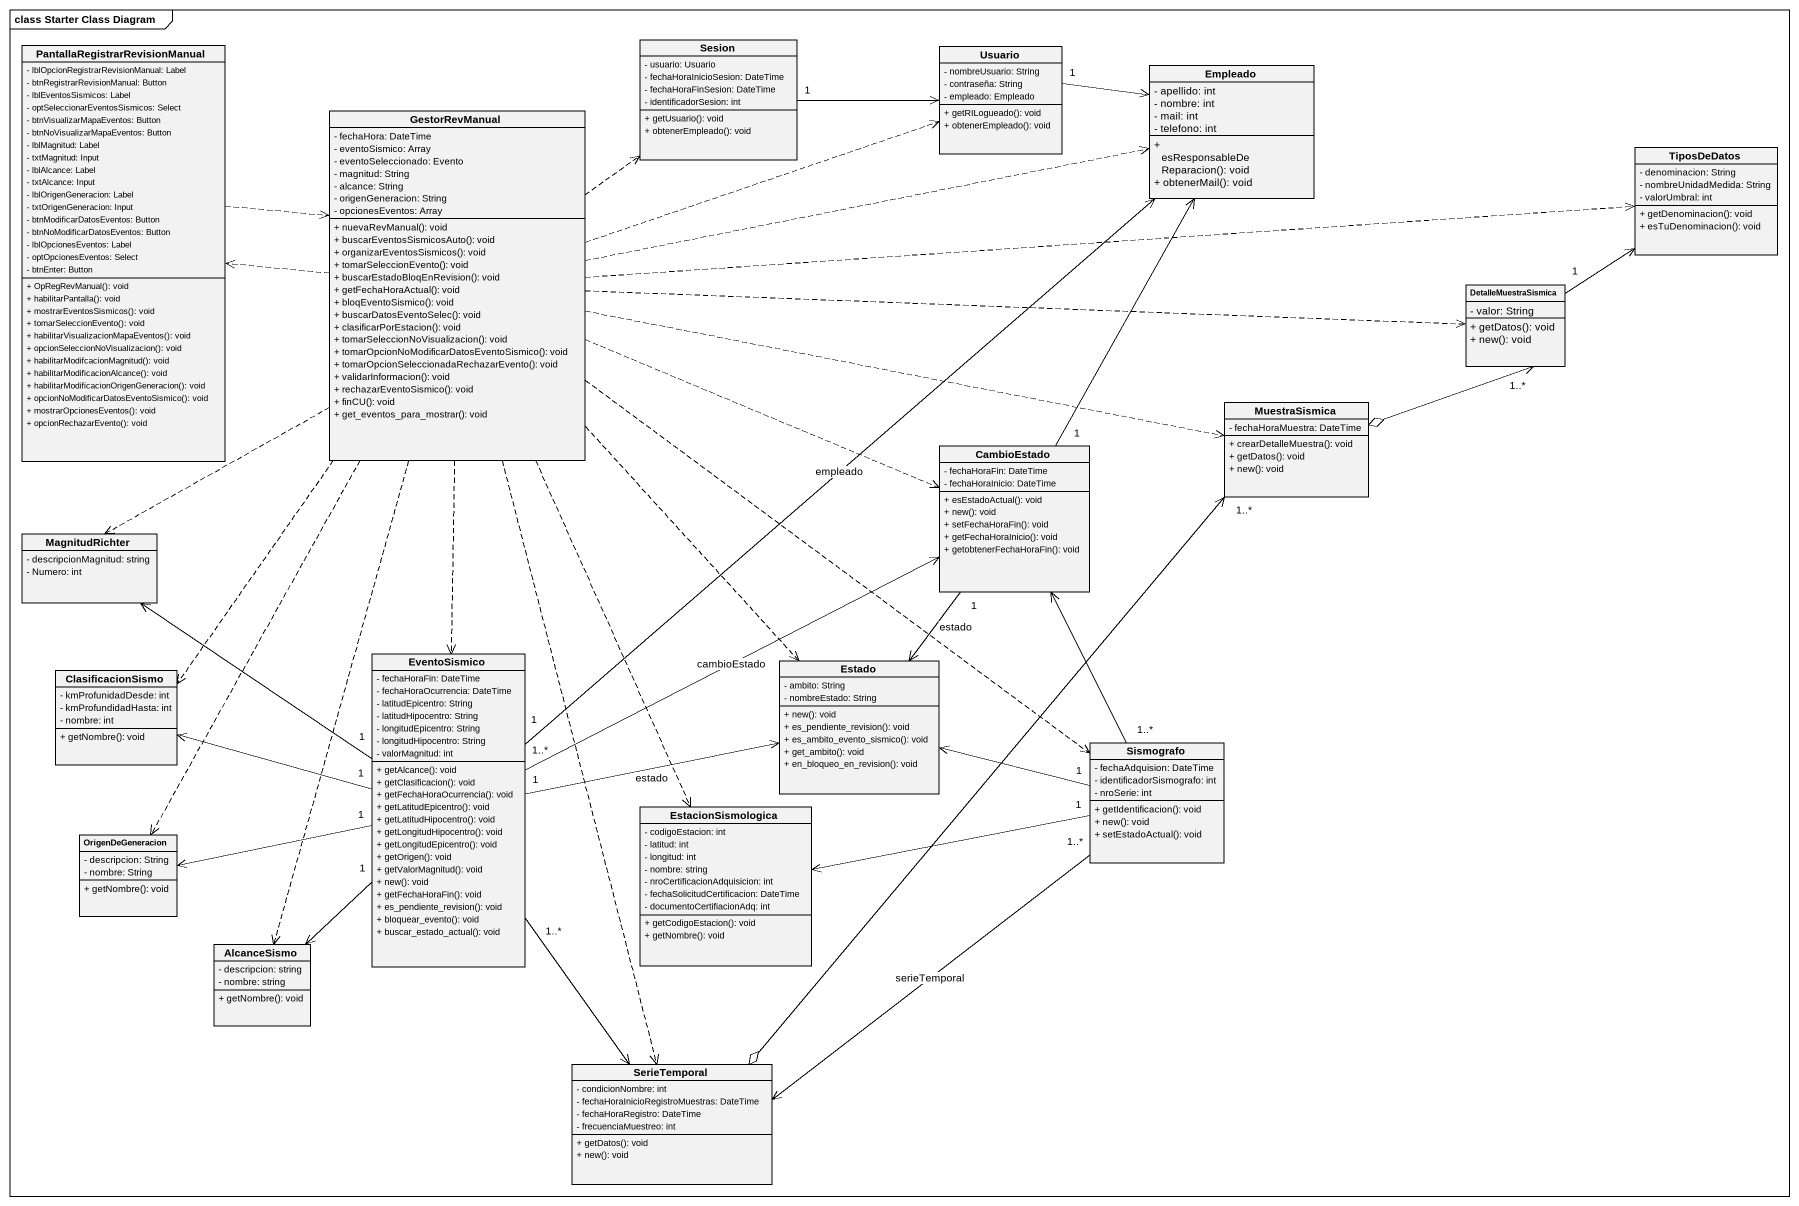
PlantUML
@startuml
mainframe class Starter Class Diagram
hide circle
hide empty members
skinparam classAttributeIconSize 0
class "PantallaRegistrarRevisionManual" as PantallaRegistrarRevisionMan {
  - lblOpcionRegistrarRevisionManual: Label
  - btnRegistrarRevisionManual: Button
  - lblEventosSismicos: Label
  - optSeleccionarEventosSismicos: Select
  - btnVisualizarMapaEventos: Button
  - btnNoVisualizarMapaEventos: Button
  - lblMagnitud: Label
  - txtMagnitud: Input
  - lblAlcance: Label
  - txtAlcance: Input
  - lblOrigenGeneracion: Label
  - txtOrigenGeneracion: Input
  - btnModificarDatosEventos: Button
  - btnNoModificarDatosEventos: Button
  - lblOpcionesEventos: Label
  - optOpcionesEventos: Select
  - btnEnter: Button
  + OpRegRevManual(): void
  + habilitarPantalla(): void
  + mostrarEventosSismicos(): void
  + tomarSeleccionEvento(): void
  + habilitarVisualizacionMapaEventos(): void
  + opcionSeleccionNoVisualizacion(): void
  + habilitarModifcacionMagnitud(): void
  + habilitarModificacionAlcance(): void
  + habilitarModificacionOrigenGeneracion(): void
  + opcionNoModificarDatosEventoSismico(): void
  + mostrarOpcionesEventos(): void
  + opcionRechazarEvento(): void
}
class Sesion {
  - usuario: Usuario
  - fechaHoraInicioSesion: DateTime
  - fechaHoraFinSesion: DateTime
  - identificadorSesion: int
  + getUsuario(): void
  + obtenerEmpleado(): void
}
class Usuario {
  - nombreUsuario: String
  - contraseña: String
  - empleado: Empleado
  + getRILogueado(): void
  + obtenerEmpleado(): void
}
class Empleado {
  - apellido: int
  - nombre: int
  - mail: int
  - telefono: int
  + esResponsableDeReparacion(): void
  + obtenerMail(): void
}
class GestorRevManual {
  - fechaHora: DateTime
  - eventoSismico: Array
  - eventoSeleccionado: Evento
  - magnitud: String
  - alcance: String
  - origenGeneracion: String
  - opcionesEventos: Array
  + nuevaRevManual(): void
  + buscarEventosSismicosAuto(): void
  + organizarEventosSismicos(): void
  + tomarSeleccionEvento(): void
  + buscarEstadoBloqEnRevision(): void
  + getFechaHoraActual(): void
  + bloqEventoSismico(): void
  + buscarDatosEventoSelec(): void
  + clasificarPorEstacion(): void
  + tomarSeleccionNoVisualizacion(): void
  + tomarOpcionNoModificarDatosEventoSismico(): void
  + tomarOpcionSeleccionadaRechazarEvento(): void
  + validarInformacion(): void
  + rechazarEventoSismico(): void
  + finCU(): void
  + get_eventos_para_mostrar(): void
}
class TiposDeDatos {
  - denominacion: String
  - nombreUnidadMedida: String
  - valorUmbral: int
  + getDenominacion(): void
  + esTuDenominacion(): void
}
class DetalleMuestraSismica {
  - valor: String
  + getDatos(): void
  + new(): void
}
class MuestraSismica {
  - fechaHoraMuestra: DateTime
  + crearDetalleMuestra(): void
  + getDatos(): void
  + new(): void
}
class CambioEstado {
  - fechaHoraFin: DateTime
  - fechaHoraInicio: DateTime
  + esEstadoActual(): void
  + new(): void
  + setFechaHoraFin(): void
  + getFechaHoraInicio(): void
  + getobtenerFechaHoraFin(): void
}
class MagnitudRichter {
  - descripcionMagnitud: string
  - Numero: int
}
class ClasificacionSismo {
  - kmProfunidadDesde: int
  - kmProfundidadHasta: int
  - nombre: int
  + getNombre(): void
}
class EventoSismico {
  - fechaHoraFin: DateTime
  - fechaHoraOcurrencia: DateTime
  - latitudEpicentro: String
  - latitudHipocentro: String
  - longitudEpicentro: String
  - longitudHipocentro: String
  - valorMagnitud: int
  + getAlcance(): void
  + getClasificacion(): void
  + getFechaHoraOcurrencia(): void
  + getLatitudEpicentro(): void
  + getLatitudHipocentro(): void
  + getLongitudHipocentro(): void
  + getLongitudEpicentro(): void
  + getOrigen(): void
  + getValorMagnitud(): void
  + new(): void
  + getFechaHoraFin(): void
  + es_pendiente_revision(): void
  + bloquear_evento(): void
  + buscar_estado_actual(): void
}
class Estado {
  - ambito: String
  - nombreEstado: String
  + new(): void
  + es_pendiente_revision(): void
  + es_ambito_evento_sismico(): void
  + get_ambito(): void
  + en_bloqueo_en_revision(): void
}
class Sismografo {
  - fechaAdquision: DateTime
  - identificadorSismografo: int
  - nroSerie: int
  + getIdentificacion(): void
  + new(): void
  + setEstadoActual(): void
}
class EstacionSismologica {
  - codigoEstacion: int
  - latitud: int
  - longitud: int
  - nombre: string
  - nroCertificacionAdquisicion: int
  - fechaSolicitudCertificacion: DateTime
  - documentoCertifiacionAdq: int
  + getCodigoEstacion(): void
  + getNombre(): void
}
class OrigenDeGeneracion {
  - descripcion: String
  - nombre: String
  + getNombre(): void
}
class AlcanceSismo {
  - descripcion: string
  - nombre: string
  + getNombre(): void
}
class SerieTemporal {
  - condicionNombre: int
  - fechaHoraInicioRegistroMuestras: DateTime
  - fechaHoraRegistro: DateTime
  - frecuenciaMuestreo: int
  + getDatos(): void
  + new(): void
}
PantallaRegistrarRevisionMan .right.> GestorRevManual
Sesion "1" -right-> Usuario
Usuario "1" -right-> Empleado
GestorRevManual .left.> PantallaRegistrarRevisionMan
GestorRevManual .up.> Sesion
GestorRevManual .right.> Usuario
GestorRevManual .right.> Empleado
GestorRevManual .right.> TiposDeDatos
GestorRevManual .right.> DetalleMuestraSismica
GestorRevManual .right.> MuestraSismica
GestorRevManual .right.> CambioEstado
GestorRevManual ..> MagnitudRichter
GestorRevManual ..> ClasificacionSismo
GestorRevManual ..> EventoSismico
GestorRevManual ..> Estado
GestorRevManual ..> Sismografo
GestorRevManual ..> EstacionSismologica
GestorRevManual ..> OrigenDeGeneracion
GestorRevManual ..> AlcanceSismo
GestorRevManual ..> SerieTemporal
DetalleMuestraSismica "1" -up-> TiposDeDatos
DetalleMuestraSismica "1..*" <-left-o MuestraSismica
MuestraSismica "1..*" <--o SerieTemporal
CambioEstado "1" -up-> Empleado
CambioEstado "1" --> Estado : estado
EventoSismico "1" -up-> Empleado : empleado
EventoSismico "1..*" -right-> CambioEstado : cambioEstado
EventoSismico "1" -up-> MagnitudRichter
EventoSismico "1" -left-> ClasificacionSismo
EventoSismico "1" -right-> Estado : estado
EventoSismico "1" -left-> OrigenDeGeneracion
EventoSismico "1" --> AlcanceSismo
EventoSismico "1..*" --> SerieTemporal
Sismografo "1..*" -up-> CambioEstado
Sismografo "1" -left-> Estado
Sismografo "1" -left-> EstacionSismologica
Sismografo "1..*" --> SerieTemporal : serieTemporal
@enduml
